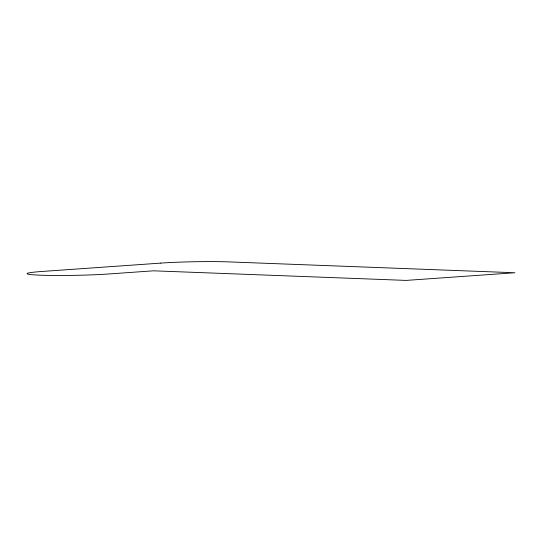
<?xml version="1.0" encoding="UTF-8"?>
<svg xmlns="http://www.w3.org/2000/svg" width="542" height="542" viewBox="0 0 542 542"><rect width="100%" height="100%" fill="white"/><g stroke="black" fill="none" stroke-linecap="round" stroke-linejoin="round"><path stroke-width="0.81" d="M160.723 263.107L42.168 271.454A48.333 2.615 -1.1 0 0 40.332 275.187A48.333 2.615 -1.1 0 0 108.644 273.974L153.542 270.817L406.161 280.404L514.9 272.748L229.042 261.901A48.333 2.615 -1.1 0 0 160.723 263.107"/></g></svg>
